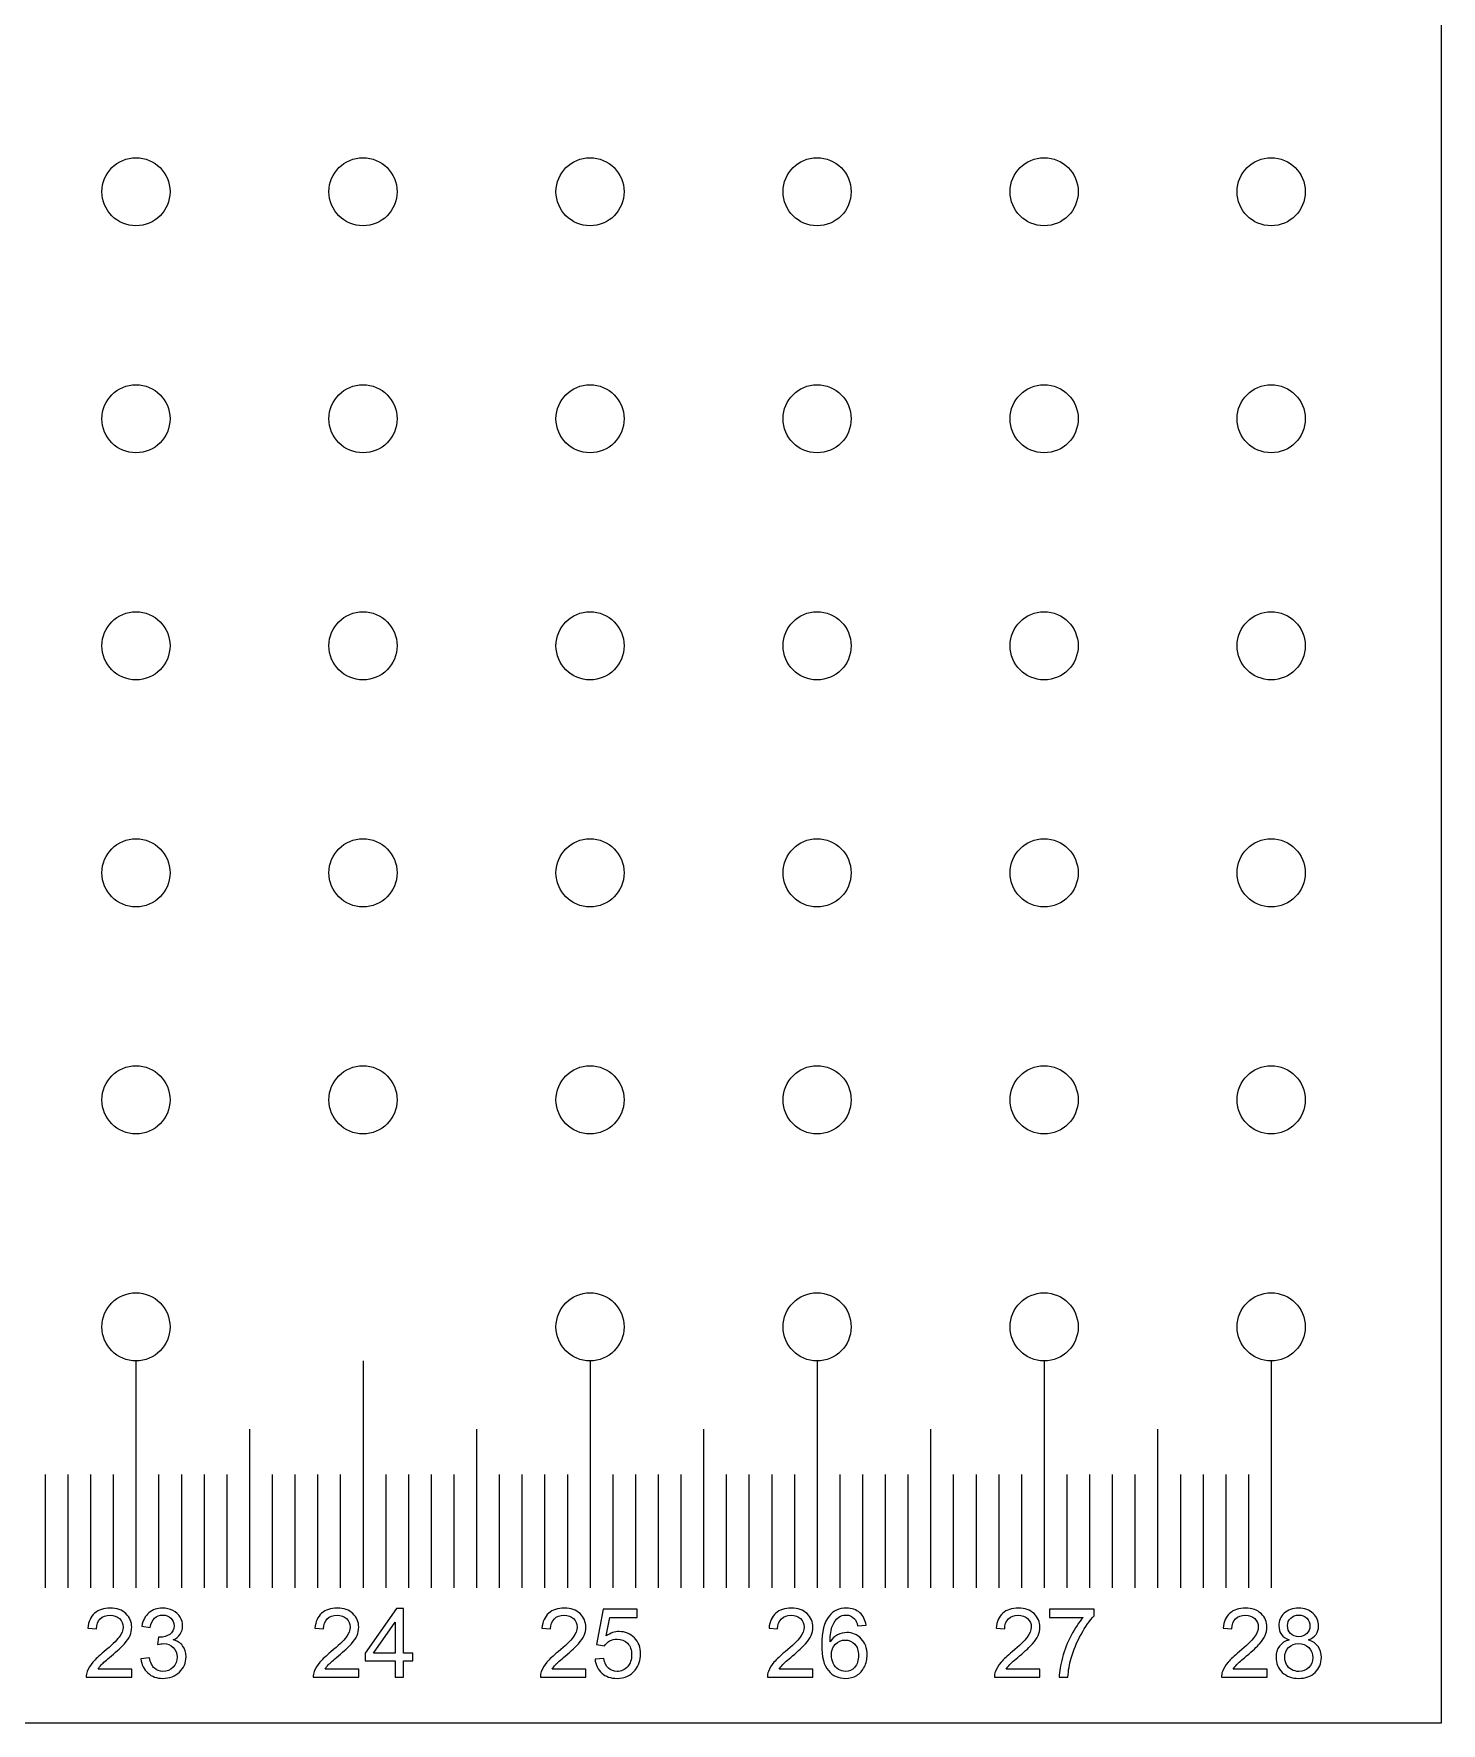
# Model space of a CAD drawing. Header units: millimetres. Extents: x -343 to 152, y -236 to 152.
# Drawn here: x 90.4 to 152.4, y -152.6 to -78.2 of the extents above; entities that cross this region are included whole.
import ezdxf

# ---------------------------------------------------------------- set-up
doc = ezdxf.new("R2010")
doc.units = ezdxf.units.MM
doc.header["$MEASUREMENT"] = 0
doc.layers.add('Layer 1', color=7, linetype='Continuous')

msp = doc.modelspace()

# ---------------------------------------------------------------- linework, layer by layer
at = {"layer": 'Layer 1', "color": 1, "lineweight": 20}
for points, knots in [([(-152.5693, -152.5693), (-152.5693, -152.5693), (152.4307, -152.5693), (152.4307, -152.5693), (152.4307, -152.5693), (152.4307, 152.4307), (152.4307, 152.4307), (152.4307, 152.4307), (-152.5693, 152.4307), (-152.5693, 152.4307), (-152.5693, 152.4307), (-152.5693, -152.5693), (-152.5693, -152.5693)], [0, 0, 0, 0, 0.25, 0.25, 0.25, 0.5, 0.5, 0.5, 0.75, 0.75, 0.75, 1, 1, 1, 1]), ([(94.759, -150.1883), (94.759, -150.1883), (94.759, -150.5439), (94.759, -150.5439), (94.759, -150.5439), (92.7524, -150.5439), (92.7524, -150.5439), (92.7495, -150.4544), (92.7645, -150.3683), (92.7961, -150.2851), (92.8476, -150.1489), (92.9302, -150.0141), (93.0439, -149.8822), (93.1575, -149.7503), (93.3197, -149.5979), (93.5307, -149.425), (93.8587, -149.1548), (94.0817, -148.9409), (94.198, -148.7828), (94.3152, -148.6249), (94.3738, -148.4752), (94.3738, -148.3341), (94.3738, -148.1867), (94.3208, -148.0626), (94.2151, -147.961), (94.1091, -147.86), (93.971, -147.8092), (93.8009, -147.8092), (93.6209, -147.8092), (93.477, -147.8629), (93.3691, -147.9701), (93.2611, -148.0766), (93.2067, -148.2248), (93.2054, -148.4146), (93.2054, -148.4146), (92.8244, -148.3765), (92.8244, -148.3765), (92.8504, -148.0915), (92.9492, -147.8741), (93.1201, -147.7245), (93.2914, -147.575), (93.5207, -147.5002), (93.8094, -147.5002), (94.1, -147.5002), (94.3308, -147.5806), (94.5001, -147.7422), (94.6701, -147.9037), (94.7548, -148.1042), (94.7548, -148.3426), (94.7548, -148.464), (94.73, -148.5833), (94.6799, -148.7004), (94.6306, -148.8181), (94.548, -148.9417), (94.433, -149.0714), (94.3174, -149.2006), (94.1262, -149.3791), (93.8595, -149.6048), (93.6358, -149.7926), (93.4919, -149.9196), (93.4284, -149.9865), (93.3649, -150.0535), (93.3126, -150.1206), (93.2709, -150.1883), (93.2709, -150.1883), (94.759, -150.1883), (94.759, -150.1883)], [0, 0, 0, 0, 0.0454545, 0.0454545, 0.0454545, 0.0909091, 0.0909091, 0.0909091, 0.1363636, 0.1363636, 0.1363636, 0.1818182, 0.1818182, 0.1818182, 0.2272727, 0.2272727, 0.2272727, 0.2727273, 0.2727273, 0.2727273, 0.3181818, 0.3181818, 0.3181818, 0.3636364, 0.3636364, 0.3636364, 0.4090909, 0.4090909, 0.4090909, 0.4545455, 0.4545455, 0.4545455, 0.5, 0.5, 0.5, 0.5454545, 0.5454545, 0.5454545, 0.5909091, 0.5909091, 0.5909091, 0.6363636, 0.6363636, 0.6363636, 0.6818182, 0.6818182, 0.6818182, 0.7272727, 0.7272727, 0.7272727, 0.7727273, 0.7727273, 0.7727273, 0.8181818, 0.8181818, 0.8181818, 0.8636364, 0.8636364, 0.8636364, 0.9090909, 0.9090909, 0.9090909, 0.9545455, 0.9545455, 0.9545455, 1, 1, 1, 1]), ([(95.1618, -149.7396), (95.1618, -149.7396), (95.5343, -149.6888), (95.5343, -149.6888), (95.5774, -149.9004), (95.6493, -150.0528), (95.7516, -150.146), (95.854, -150.2391), (95.9795, -150.2857), (96.1284, -150.2857), (96.3048, -150.2857), (96.4537, -150.2251), (96.5737, -150.1036), (96.6936, -149.9823), (96.7535, -149.8321), (96.7535, -149.6529), (96.7535, -149.482), (96.6979, -149.341), (96.5856, -149.2296), (96.4741, -149.1187), (96.3324, -149.063), (96.1595, -149.063), (96.0889, -149.063), (96.0014, -149.0772), (95.8964, -149.1046), (95.8964, -149.1046), (95.9379, -148.7786), (95.9379, -148.7786), (95.9626, -148.7815), (95.9831, -148.7828), (95.998, -148.7828), (96.1573, -148.7828), (96.2999, -148.7412), (96.4276, -148.6588), (96.5546, -148.5761), (96.6181, -148.4491), (96.6181, -148.2778), (96.6181, -148.1416), (96.5715, -148.0287), (96.4791, -147.9391), (96.3866, -147.8495), (96.2674, -147.805), (96.1214, -147.805), (95.976, -147.805), (95.8554, -147.8509), (95.7587, -147.9426), (95.662, -148.0343), (95.6, -148.1719), (95.5724, -148.3553), (95.5724, -148.3553), (95.1999, -148.2876), (95.1999, -148.2876), (95.2458, -148.0378), (95.3488, -147.8438), (95.5103, -147.7063), (95.6712, -147.5686), (95.8724, -147.5002), (96.1123, -147.5002), (96.2774, -147.5002), (96.4298, -147.5354), (96.5687, -147.6067), (96.7084, -147.6773), (96.815, -147.774), (96.8884, -147.8961), (96.9624, -148.0188), (96.9991, -148.1486), (96.9991, -148.2862), (96.9991, -148.4168), (96.9639, -148.5353), (96.8939, -148.6425), (96.8235, -148.7497), (96.719, -148.8351), (96.5814, -148.8986), (96.7607, -148.9395), (96.8997, -149.0256), (96.9991, -149.1561), (97.0978, -149.286), (97.1472, -149.4497), (97.1472, -149.6451), (97.1472, -149.9096), (97.0506, -150.1347), (96.858, -150.3189), (96.6646, -150.503), (96.4205, -150.5947), (96.1257, -150.5947), (95.8597, -150.5947), (95.6389, -150.515), (95.4631, -150.3563), (95.2868, -150.1975), (95.1866, -149.9923), (95.1618, -149.7396)], [0, 0, 0, 0, 0.0333333, 0.0333333, 0.0333333, 0.0666667, 0.0666667, 0.0666667, 0.1, 0.1, 0.1, 0.1333333, 0.1333333, 0.1333333, 0.1666667, 0.1666667, 0.1666667, 0.2, 0.2, 0.2, 0.2333333, 0.2333333, 0.2333333, 0.2666667, 0.2666667, 0.2666667, 0.3, 0.3, 0.3, 0.3333333, 0.3333333, 0.3333333, 0.3666667, 0.3666667, 0.3666667, 0.4, 0.4, 0.4, 0.4333333, 0.4333333, 0.4333333, 0.4666667, 0.4666667, 0.4666667, 0.5, 0.5, 0.5, 0.5333333, 0.5333333, 0.5333333, 0.5666667, 0.5666667, 0.5666667, 0.6, 0.6, 0.6, 0.6333333, 0.6333333, 0.6333333, 0.6666667, 0.6666667, 0.6666667, 0.7, 0.7, 0.7, 0.7333333, 0.7333333, 0.7333333, 0.7666667, 0.7666667, 0.7666667, 0.8, 0.8, 0.8, 0.8333333, 0.8333333, 0.8333333, 0.8666667, 0.8666667, 0.8666667, 0.9, 0.9, 0.9, 0.9333333, 0.9333333, 0.9333333, 0.9666667, 0.9666667, 0.9666667, 1, 1, 1, 1]), ([(104.7589, -150.1883), (104.7589, -150.1883), (104.7589, -150.5439), (104.7589, -150.5439), (104.7589, -150.5439), (102.7525, -150.5439), (102.7525, -150.5439), (102.7496, -150.4544), (102.7644, -150.3683), (102.7962, -150.2851), (102.8477, -150.1489), (102.9303, -150.0141), (103.0438, -149.8822), (103.1574, -149.7503), (103.3196, -149.5979), (103.5306, -149.425), (103.8588, -149.1548), (104.0816, -148.9409), (104.1981, -148.7828), (104.3153, -148.6249), (104.3737, -148.4752), (104.3737, -148.3341), (104.3737, -148.1867), (104.3209, -148.0626), (104.2151, -147.961), (104.1092, -147.86), (103.9709, -147.8092), (103.8008, -147.8092), (103.621, -147.8092), (103.4771, -147.8629), (103.369, -147.9701), (103.2612, -148.0766), (103.2068, -148.2248), (103.2053, -148.4146), (103.2053, -148.4146), (102.8243, -148.3765), (102.8243, -148.3765), (102.8505, -148.0915), (102.9493, -147.8741), (103.12, -147.7245), (103.2915, -147.575), (103.5208, -147.5002), (103.8093, -147.5002), (104.1001, -147.5002), (104.3307, -147.5806), (104.5, -147.7422), (104.6702, -147.9037), (104.7547, -148.1042), (104.7547, -148.3426), (104.7547, -148.464), (104.7301, -148.5833), (104.68, -148.7004), (104.6305, -148.8181), (104.5481, -148.9417), (104.433, -149.0714), (104.3173, -149.2006), (104.1262, -149.3791), (103.8595, -149.6048), (103.6357, -149.7926), (103.4918, -149.9196), (103.4283, -149.9865), (103.3648, -150.0535), (103.3127, -150.1206), (103.271, -150.1883), (103.271, -150.1883), (104.7589, -150.1883), (104.7589, -150.1883)], [0, 0, 0, 0, 0.0454545, 0.0454545, 0.0454545, 0.0909091, 0.0909091, 0.0909091, 0.1363636, 0.1363636, 0.1363636, 0.1818182, 0.1818182, 0.1818182, 0.2272727, 0.2272727, 0.2272727, 0.2727273, 0.2727273, 0.2727273, 0.3181818, 0.3181818, 0.3181818, 0.3636364, 0.3636364, 0.3636364, 0.4090909, 0.4090909, 0.4090909, 0.4545455, 0.4545455, 0.4545455, 0.5, 0.5, 0.5, 0.5454545, 0.5454545, 0.5454545, 0.5909091, 0.5909091, 0.5909091, 0.6363636, 0.6363636, 0.6363636, 0.6818182, 0.6818182, 0.6818182, 0.7272727, 0.7272727, 0.7272727, 0.7727273, 0.7727273, 0.7727273, 0.8181818, 0.8181818, 0.8181818, 0.8636364, 0.8636364, 0.8636364, 0.9090909, 0.9090909, 0.9090909, 0.9545455, 0.9545455, 0.9545455, 1, 1, 1, 1]), ([(106.3515, -150.5439), (106.3515, -150.5439), (106.3515, -149.82), (106.3515, -149.82), (106.3515, -149.82), (105.0349, -149.82), (105.0349, -149.82), (105.0349, -149.82), (105.0349, -149.4771), (105.0349, -149.4771), (105.0349, -149.4771), (106.4192, -147.5129), (106.4192, -147.5129), (106.4192, -147.5129), (106.724, -147.5129), (106.724, -147.5129), (106.724, -147.5129), (106.724, -149.4771), (106.724, -149.4771), (106.724, -149.4771), (107.1346, -149.4771), (107.1346, -149.4771), (107.1346, -149.4771), (107.1346, -149.82), (107.1346, -149.82), (107.1346, -149.82), (106.724, -149.82), (106.724, -149.82), (106.724, -149.82), (106.724, -150.5439), (106.724, -150.5439), (106.724, -150.5439), (106.3515, -150.5439), (106.3515, -150.5439)], [0, 0, 0, 0, 0.0909091, 0.0909091, 0.0909091, 0.1818182, 0.1818182, 0.1818182, 0.2727273, 0.2727273, 0.2727273, 0.3636364, 0.3636364, 0.3636364, 0.4545455, 0.4545455, 0.4545455, 0.5454545, 0.5454545, 0.5454545, 0.6363636, 0.6363636, 0.6363636, 0.7272727, 0.7272727, 0.7272727, 0.8181818, 0.8181818, 0.8181818, 0.9090909, 0.9090909, 0.9090909, 1, 1, 1, 1]), ([(114.759, -150.1883), (114.759, -150.1883), (114.759, -150.5439), (114.759, -150.5439), (114.759, -150.5439), (112.7525, -150.5439), (112.7525, -150.5439), (112.7495, -150.4544), (112.7645, -150.3683), (112.7961, -150.2851), (112.8476, -150.1489), (112.9303, -150.0141), (113.0439, -149.8822), (113.1575, -149.7503), (113.3197, -149.5979), (113.5307, -149.425), (113.8587, -149.1548), (114.0817, -148.9409), (114.198, -148.7828), (114.3152, -148.6249), (114.3738, -148.4752), (114.3738, -148.3341), (114.3738, -148.1867), (114.3208, -148.0626), (114.215, -147.961), (114.1091, -147.86), (113.971, -147.8092), (113.8009, -147.8092), (113.6209, -147.8092), (113.477, -147.8629), (113.3691, -147.9701), (113.2611, -148.0766), (113.2067, -148.2248), (113.2054, -148.4146), (113.2054, -148.4146), (112.8244, -148.3765), (112.8244, -148.3765), (112.8505, -148.0915), (112.9492, -147.8741), (113.1201, -147.7245), (113.2914, -147.575), (113.5207, -147.5002), (113.8094, -147.5002), (114.1, -147.5002), (114.3308, -147.5806), (114.5001, -147.7422), (114.6702, -147.9037), (114.7548, -148.1042), (114.7548, -148.3426), (114.7548, -148.464), (114.7301, -148.5833), (114.6799, -148.7004), (114.6305, -148.8181), (114.548, -148.9417), (114.4331, -149.0714), (114.3174, -149.2006), (114.1261, -149.3791), (113.8594, -149.6048), (113.6358, -149.7926), (113.4919, -149.9196), (113.4284, -149.9865), (113.3649, -150.0535), (113.3126, -150.1206), (113.2709, -150.1883), (113.2709, -150.1883), (114.759, -150.1883), (114.759, -150.1883)], [0, 0, 0, 0, 0.0454545, 0.0454545, 0.0454545, 0.0909091, 0.0909091, 0.0909091, 0.1363636, 0.1363636, 0.1363636, 0.1818182, 0.1818182, 0.1818182, 0.2272727, 0.2272727, 0.2272727, 0.2727273, 0.2727273, 0.2727273, 0.3181818, 0.3181818, 0.3181818, 0.3636364, 0.3636364, 0.3636364, 0.4090909, 0.4090909, 0.4090909, 0.4545455, 0.4545455, 0.4545455, 0.5, 0.5, 0.5, 0.5454545, 0.5454545, 0.5454545, 0.5909091, 0.5909091, 0.5909091, 0.6363636, 0.6363636, 0.6363636, 0.6818182, 0.6818182, 0.6818182, 0.7272727, 0.7272727, 0.7272727, 0.7727273, 0.7727273, 0.7727273, 0.8181818, 0.8181818, 0.8181818, 0.8636364, 0.8636364, 0.8636364, 0.9090909, 0.9090909, 0.9090909, 0.9545455, 0.9545455, 0.9545455, 1, 1, 1, 1]), ([(115.1619, -149.748), (115.1619, -149.748), (115.5513, -149.7184), (115.5513, -149.7184), (115.5803, -149.9083), (115.6473, -150.0508), (115.7516, -150.1467), (115.8561, -150.242), (115.9838, -150.2899), (116.1341, -150.2899), (116.3155, -150.2899), (116.4671, -150.2222), (116.5905, -150.0874), (116.7133, -149.9519), (116.7748, -149.7728), (116.7748, -149.5498), (116.7748, -149.3374), (116.7161, -149.1703), (116.5983, -149.0475), (116.4806, -148.9248), (116.3246, -148.8633), (116.1306, -148.8633), (116.0099, -148.8633), (115.902, -148.8909), (115.806, -148.9459), (115.7108, -149.001), (115.636, -149.0721), (115.581, -149.1596), (115.581, -149.1596), (115.2296, -149.1088), (115.2296, -149.1088), (115.2296, -149.1088), (115.5217, -147.551), (115.5217, -147.551), (115.5217, -147.551), (117.0245, -147.551), (117.0245, -147.551), (117.0245, -147.551), (117.0245, -147.9066), (117.0245, -147.9066), (117.0245, -147.9066), (115.8187, -147.9066), (115.8187, -147.9066), (115.8187, -147.9066), (115.6572, -148.7243), (115.6572, -148.7243), (115.8385, -148.5966), (116.029, -148.5331), (116.228, -148.5331), (116.4918, -148.5331), (116.7148, -148.6249), (116.8961, -148.8082), (117.0775, -148.9917), (117.1685, -149.2273), (117.1685, -149.5152), (117.1685, -149.7898), (117.0887, -150.0268), (116.9292, -150.2264), (116.7353, -150.4719), (116.47, -150.5947), (116.1341, -150.5947), (115.859, -150.5947), (115.6346, -150.5172), (115.4602, -150.3626), (115.286, -150.2082), (115.1866, -150.0034), (115.1619, -149.748)], [0, 0, 0, 0, 0.0454545, 0.0454545, 0.0454545, 0.0909091, 0.0909091, 0.0909091, 0.1363636, 0.1363636, 0.1363636, 0.1818182, 0.1818182, 0.1818182, 0.2272727, 0.2272727, 0.2272727, 0.2727273, 0.2727273, 0.2727273, 0.3181818, 0.3181818, 0.3181818, 0.3636364, 0.3636364, 0.3636364, 0.4090909, 0.4090909, 0.4090909, 0.4545455, 0.4545455, 0.4545455, 0.5, 0.5, 0.5, 0.5454545, 0.5454545, 0.5454545, 0.5909091, 0.5909091, 0.5909091, 0.6363636, 0.6363636, 0.6363636, 0.6818182, 0.6818182, 0.6818182, 0.7272727, 0.7272727, 0.7272727, 0.7727273, 0.7727273, 0.7727273, 0.8181818, 0.8181818, 0.8181818, 0.8636364, 0.8636364, 0.8636364, 0.9090909, 0.9090909, 0.9090909, 0.9545455, 0.9545455, 0.9545455, 1, 1, 1, 1]), ([(124.7589, -150.1883), (124.7589, -150.1883), (124.7589, -150.5439), (124.7589, -150.5439), (124.7589, -150.5439), (122.7524, -150.5439), (122.7524, -150.5439), (122.7496, -150.4544), (122.7644, -150.3683), (122.7962, -150.2851), (122.8477, -150.1489), (122.9302, -150.0141), (123.0438, -149.8822), (123.1574, -149.7503), (123.3196, -149.5979), (123.5306, -149.425), (123.8588, -149.1548), (124.0816, -148.9409), (124.1981, -148.7828), (124.3153, -148.6249), (124.3737, -148.4752), (124.3737, -148.3341), (124.3737, -148.1867), (124.3209, -148.0626), (124.2151, -147.961), (124.1092, -147.86), (123.9709, -147.8092), (123.8009, -147.8092), (123.6209, -147.8092), (123.4771, -147.8629), (123.3691, -147.9701), (123.2612, -148.0766), (123.2068, -148.2248), (123.2053, -148.4146), (123.2053, -148.4146), (122.8243, -148.3765), (122.8243, -148.3765), (122.8504, -148.0915), (122.9493, -147.8741), (123.12, -147.7245), (123.2915, -147.575), (123.5208, -147.5002), (123.8093, -147.5002), (124.1001, -147.5002), (124.3307, -147.5806), (124.5, -147.7422), (124.6701, -147.9037), (124.7547, -148.1042), (124.7547, -148.3426), (124.7547, -148.464), (124.73, -148.5833), (124.68, -148.7004), (124.6306, -148.8181), (124.548, -148.9417), (124.433, -149.0714), (124.3173, -149.2006), (124.1262, -149.3791), (123.8595, -149.6048), (123.6358, -149.7926), (123.4918, -149.9196), (123.4283, -149.9865), (123.3648, -150.0535), (123.3127, -150.1206), (123.271, -150.1883), (123.271, -150.1883), (124.7589, -150.1883), (124.7589, -150.1883)], [0, 0, 0, 0, 0.0454545, 0.0454545, 0.0454545, 0.0909091, 0.0909091, 0.0909091, 0.1363636, 0.1363636, 0.1363636, 0.1818182, 0.1818182, 0.1818182, 0.2272727, 0.2272727, 0.2272727, 0.2727273, 0.2727273, 0.2727273, 0.3181818, 0.3181818, 0.3181818, 0.3636364, 0.3636364, 0.3636364, 0.4090909, 0.4090909, 0.4090909, 0.4545455, 0.4545455, 0.4545455, 0.5, 0.5, 0.5, 0.5454545, 0.5454545, 0.5454545, 0.5909091, 0.5909091, 0.5909091, 0.6363636, 0.6363636, 0.6363636, 0.6818182, 0.6818182, 0.6818182, 0.7272727, 0.7272727, 0.7272727, 0.7727273, 0.7727273, 0.7727273, 0.8181818, 0.8181818, 0.8181818, 0.8636364, 0.8636364, 0.8636364, 0.9090909, 0.9090909, 0.9090909, 0.9545455, 0.9545455, 0.9545455, 1, 1, 1, 1]), ([(127.0964, -148.2537), (127.0964, -148.2537), (126.7281, -148.2833), (126.7281, -148.2833), (126.6951, -148.1374), (126.6477, -148.0307), (126.5864, -147.9645), (126.4854, -147.858), (126.3606, -147.805), (126.2125, -147.805), (126.0931, -147.805), (125.9873, -147.8382), (125.8964, -147.9045), (125.7792, -147.9899), (125.6875, -148.114), (125.619, -148.2778), (125.5513, -148.4422), (125.516, -148.6757), (125.5132, -148.9783), (125.6029, -148.8421), (125.7129, -148.7405), (125.8427, -148.675), (125.9726, -148.6087), (126.108, -148.5754), (126.2506, -148.5754), (126.4988, -148.5754), (126.7105, -148.6672), (126.8856, -148.85), (127.0598, -149.0326), (127.1472, -149.2684), (127.1472, -149.5582), (127.1472, -149.7487), (127.1064, -149.9252), (127.0245, -150.0889), (126.942, -150.2525), (126.8297, -150.3775), (126.6858, -150.4642), (126.5427, -150.5511), (126.3796, -150.5947), (126.1976, -150.5947), (125.8879, -150.5947), (125.6345, -150.4804), (125.4385, -150.2525), (125.243, -150.0246), (125.1449, -149.6487), (125.1449, -149.1251), (125.1449, -148.5395), (125.2535, -148.1134), (125.4701, -147.8473), (125.6593, -147.6159), (125.9139, -147.5002), (126.235, -147.5002), (126.4734, -147.5002), (126.6697, -147.5673), (126.8221, -147.7005), (126.9745, -147.834), (127.0661, -148.018), (127.0964, -148.2537)], [0, 0, 0, 0, 0.0526316, 0.0526316, 0.0526316, 0.1052632, 0.1052632, 0.1052632, 0.1578947, 0.1578947, 0.1578947, 0.2105263, 0.2105263, 0.2105263, 0.2631579, 0.2631579, 0.2631579, 0.3157895, 0.3157895, 0.3157895, 0.3684211, 0.3684211, 0.3684211, 0.4210526, 0.4210526, 0.4210526, 0.4736842, 0.4736842, 0.4736842, 0.5263158, 0.5263158, 0.5263158, 0.5789474, 0.5789474, 0.5789474, 0.6315789, 0.6315789, 0.6315789, 0.6842105, 0.6842105, 0.6842105, 0.7368421, 0.7368421, 0.7368421, 0.7894737, 0.7894737, 0.7894737, 0.8421053, 0.8421053, 0.8421053, 0.8947368, 0.8947368, 0.8947368, 0.9473684, 0.9473684, 0.9473684, 1, 1, 1, 1]), ([(134.759, -150.1883), (134.759, -150.1883), (134.759, -150.5439), (134.759, -150.5439), (134.759, -150.5439), (132.7525, -150.5439), (132.7525, -150.5439), (132.7495, -150.4544), (132.7645, -150.3683), (132.7961, -150.2851), (132.8476, -150.1489), (132.9303, -150.0141), (133.0439, -149.8822), (133.1574, -149.7503), (133.3197, -149.5979), (133.5307, -149.425), (133.8587, -149.1548), (134.0817, -148.9409), (134.198, -148.7828), (134.3153, -148.6249), (134.3738, -148.4752), (134.3738, -148.3341), (134.3738, -148.1867), (134.3208, -148.0626), (134.215, -147.961), (134.1091, -147.86), (133.971, -147.8092), (133.8008, -147.8092), (133.621, -147.8092), (133.4771, -147.8629), (133.369, -147.9701), (133.2612, -148.0766), (133.2067, -148.2248), (133.2054, -148.4146), (133.2054, -148.4146), (132.8244, -148.3765), (132.8244, -148.3765), (132.8505, -148.0915), (132.9492, -147.8741), (133.1201, -147.7245), (133.2914, -147.575), (133.5207, -147.5002), (133.8093, -147.5002), (134.1, -147.5002), (134.3308, -147.5806), (134.5001, -147.7422), (134.6702, -147.9037), (134.7548, -148.1042), (134.7548, -148.3426), (134.7548, -148.464), (134.7301, -148.5833), (134.6799, -148.7004), (134.6305, -148.8181), (134.5481, -148.9417), (134.4331, -149.0714), (134.3173, -149.2006), (134.1261, -149.3791), (133.8594, -149.6048), (133.6357, -149.7926), (133.4918, -149.9196), (133.4283, -149.9865), (133.3648, -150.0535), (133.3126, -150.1206), (133.2709, -150.1883), (133.2709, -150.1883), (134.759, -150.1883), (134.759, -150.1883)], [0, 0, 0, 0, 0.0454545, 0.0454545, 0.0454545, 0.0909091, 0.0909091, 0.0909091, 0.1363636, 0.1363636, 0.1363636, 0.1818182, 0.1818182, 0.1818182, 0.2272727, 0.2272727, 0.2272727, 0.2727273, 0.2727273, 0.2727273, 0.3181818, 0.3181818, 0.3181818, 0.3636364, 0.3636364, 0.3636364, 0.4090909, 0.4090909, 0.4090909, 0.4545455, 0.4545455, 0.4545455, 0.5, 0.5, 0.5, 0.5454545, 0.5454545, 0.5454545, 0.5909091, 0.5909091, 0.5909091, 0.6363636, 0.6363636, 0.6363636, 0.6818182, 0.6818182, 0.6818182, 0.7272727, 0.7272727, 0.7272727, 0.7727273, 0.7727273, 0.7727273, 0.8181818, 0.8181818, 0.8181818, 0.8636364, 0.8636364, 0.8636364, 0.9090909, 0.9090909, 0.9090909, 0.9545455, 0.9545455, 0.9545455, 1, 1, 1, 1]), ([(135.1831, -147.9066), (135.1831, -147.9066), (135.1831, -147.551), (135.1831, -147.551), (135.1831, -147.551), (137.1431, -147.551), (137.1431, -147.551), (137.1431, -147.551), (137.1431, -147.8388), (137.1431, -147.8388), (136.9504, -148.0442), (136.7585, -148.3172), (136.5694, -148.6581), (136.3797, -148.9987), (136.2336, -149.3495), (136.1298, -149.7099), (136.0558, -149.9633), (136.0079, -150.242), (135.9874, -150.5439), (135.9874, -150.5439), (135.6064, -150.5439), (135.6064, -150.5439), (135.6106, -150.3055), (135.6572, -150.017), (135.7467, -149.679), (135.8363, -149.3403), (135.964, -149.0144), (136.1313, -148.7004), (136.2984, -148.3863), (136.4762, -148.1218), (136.6647, -147.9066), (136.6647, -147.9066), (135.1831, -147.9066), (135.1831, -147.9066)], [0, 0, 0, 0, 0.0909091, 0.0909091, 0.0909091, 0.1818182, 0.1818182, 0.1818182, 0.2727273, 0.2727273, 0.2727273, 0.3636364, 0.3636364, 0.3636364, 0.4545455, 0.4545455, 0.4545455, 0.5454545, 0.5454545, 0.5454545, 0.6363636, 0.6363636, 0.6363636, 0.7272727, 0.7272727, 0.7272727, 0.8181818, 0.8181818, 0.8181818, 0.9090909, 0.9090909, 0.9090909, 1, 1, 1, 1]), ([(144.7589, -150.1883), (144.7589, -150.1883), (144.7589, -150.5439), (144.7589, -150.5439), (144.7589, -150.5439), (142.7524, -150.5439), (142.7524, -150.5439), (142.7495, -150.4544), (142.7644, -150.3683), (142.7962, -150.2851), (142.8477, -150.1489), (142.9302, -150.0141), (143.0438, -149.8822), (143.1575, -149.7503), (143.3196, -149.5979), (143.5306, -149.425), (143.8588, -149.1548), (144.0816, -148.9409), (144.1981, -148.7828), (144.3152, -148.6249), (144.3737, -148.4752), (144.3737, -148.3341), (144.3737, -148.1867), (144.3209, -148.0626), (144.2151, -147.961), (144.1092, -147.86), (143.9709, -147.8092), (143.8009, -147.8092), (143.6209, -147.8092), (143.477, -147.8629), (143.3691, -147.9701), (143.2611, -148.0766), (143.2067, -148.2248), (143.2053, -148.4146), (143.2053, -148.4146), (142.8243, -148.3765), (142.8243, -148.3765), (142.8504, -148.0915), (142.9493, -147.8741), (143.12, -147.7245), (143.2915, -147.575), (143.5208, -147.5002), (143.8094, -147.5002), (144.1001, -147.5002), (144.3307, -147.5806), (144.5001, -147.7422), (144.6701, -147.9037), (144.7547, -148.1042), (144.7547, -148.3426), (144.7547, -148.464), (144.73, -148.5833), (144.6799, -148.7004), (144.6306, -148.8181), (144.548, -148.9417), (144.433, -149.0714), (144.3174, -149.2006), (144.1262, -149.3791), (143.8595, -149.6048), (143.6358, -149.7926), (143.4919, -149.9196), (143.4284, -149.9865), (143.3649, -150.0535), (143.3127, -150.1206), (143.271, -150.1883), (143.271, -150.1883), (144.7589, -150.1883), (144.7589, -150.1883)], [0, 0, 0, 0, 0.0454545, 0.0454545, 0.0454545, 0.0909091, 0.0909091, 0.0909091, 0.1363636, 0.1363636, 0.1363636, 0.1818182, 0.1818182, 0.1818182, 0.2272727, 0.2272727, 0.2272727, 0.2727273, 0.2727273, 0.2727273, 0.3181818, 0.3181818, 0.3181818, 0.3636364, 0.3636364, 0.3636364, 0.4090909, 0.4090909, 0.4090909, 0.4545455, 0.4545455, 0.4545455, 0.5, 0.5, 0.5, 0.5454545, 0.5454545, 0.5454545, 0.5909091, 0.5909091, 0.5909091, 0.6363636, 0.6363636, 0.6363636, 0.6818182, 0.6818182, 0.6818182, 0.7272727, 0.7272727, 0.7272727, 0.7727273, 0.7727273, 0.7727273, 0.8181818, 0.8181818, 0.8181818, 0.8636364, 0.8636364, 0.8636364, 0.9090909, 0.9090909, 0.9090909, 0.9545455, 0.9545455, 0.9545455, 1, 1, 1, 1]), ([(145.7355, -148.9008), (145.5809, -148.8443), (145.4666, -148.7631), (145.3919, -148.6588), (145.3177, -148.5536), (145.2803, -148.428), (145.2803, -148.282), (145.2803, -148.0612), (145.3594, -147.8763), (145.5174, -147.7259), (145.6762, -147.5757), (145.8864, -147.5002), (146.1497, -147.5002), (146.4135, -147.5002), (146.6265, -147.5771), (146.7874, -147.731), (146.9483, -147.8848), (147.0287, -148.0717), (147.0287, -148.2925), (147.0287, -148.4329), (146.9921, -148.5557), (146.9186, -148.6595), (146.8453, -148.7639), (146.7339, -148.8443), (146.5835, -148.9008), (146.7691, -148.9614), (146.9094, -149.0587), (147.0062, -149.1942), (147.1029, -149.3289), (147.1514, -149.4898), (147.1514, -149.6775), (147.1514, -149.9365), (147.0598, -150.1538), (146.877, -150.3302), (146.6935, -150.5065), (146.453, -150.5947), (146.1546, -150.5947), (145.8561, -150.5947), (145.6156, -150.5065), (145.432, -150.3294), (145.2494, -150.1524), (145.1576, -149.9315), (145.1576, -149.667), (145.1576, -149.4701), (145.2077, -149.305), (145.3079, -149.1723), (145.408, -149.0391), (145.5506, -148.9487), (145.7355, -148.9008)], [0, 0, 0, 0, 0.0625, 0.0625, 0.0625, 0.125, 0.125, 0.125, 0.1875, 0.1875, 0.1875, 0.25, 0.25, 0.25, 0.3125, 0.3125, 0.3125, 0.375, 0.375, 0.375, 0.4375, 0.4375, 0.4375, 0.5, 0.5, 0.5, 0.5625, 0.5625, 0.5625, 0.625, 0.625, 0.625, 0.6875, 0.6875, 0.6875, 0.75, 0.75, 0.75, 0.8125, 0.8125, 0.8125, 0.875, 0.875, 0.875, 0.9375, 0.9375, 0.9375, 1, 1, 1, 1]), ([(145.6613, -148.2686), (145.6613, -148.4125), (145.7072, -148.5296), (145.7983, -148.6207), (145.8899, -148.7116), (146.01, -148.7574), (146.1588, -148.7574), (146.3035, -148.7574), (146.4206, -148.7123), (146.5115, -148.622), (146.6026, -148.5318), (146.6477, -148.421), (146.6477, -148.2898), (146.6477, -148.1528), (146.6011, -148.0378), (146.5073, -147.9447), (146.4141, -147.8515), (146.2963, -147.805), (146.1546, -147.805), (146.0114, -147.805), (145.8935, -147.8509), (145.8003, -147.9418), (145.7079, -148.0329), (145.6613, -148.1416), (145.6613, -148.2686)], [0, 0, 0, 0, 0.125, 0.125, 0.125, 0.25, 0.25, 0.25, 0.375, 0.375, 0.375, 0.5, 0.5, 0.5, 0.625, 0.625, 0.625, 0.75, 0.75, 0.75, 0.875, 0.875, 0.875, 1, 1, 1, 1]), ([(106.3515, -149.4771), (106.3515, -149.4771), (106.3515, -148.1134), (106.3515, -148.1134), (106.3515, -148.1134), (105.401, -149.4771), (105.401, -149.4771), (105.401, -149.4771), (106.3515, -149.4771), (106.3515, -149.4771)], [0, 0, 0, 0, 0.3333333, 0.3333333, 0.3333333, 0.6666667, 0.6666667, 0.6666667, 1, 1, 1, 1]), ([(125.5724, -149.5618), (125.5724, -149.6902), (125.6, -149.813), (125.6544, -149.9301), (125.7087, -150.0473), (125.7849, -150.1362), (125.8815, -150.1975), (125.9788, -150.259), (126.0819, -150.2899), (126.1913, -150.2899), (126.35, -150.2899), (126.4854, -150.2264), (126.5977, -150.0994), (126.7098, -149.9724), (126.7662, -149.8003), (126.7662, -149.5823), (126.7662, -149.3727), (126.7105, -149.2076), (126.5997, -149.087), (126.489, -148.9663), (126.3479, -148.9056), (126.1764, -148.9056), (126.0085, -148.9056), (125.8653, -148.9663), (125.7482, -149.087), (125.631, -149.2076), (125.5724, -149.3657), (125.5724, -149.5618)], [0, 0, 0, 0, 0.1111111, 0.1111111, 0.1111111, 0.2222222, 0.2222222, 0.2222222, 0.3333333, 0.3333333, 0.3333333, 0.4444444, 0.4444444, 0.4444444, 0.5555556, 0.5555556, 0.5555556, 0.6666667, 0.6666667, 0.6666667, 0.7777778, 0.7777778, 0.7777778, 0.8888889, 0.8888889, 0.8888889, 1, 1, 1, 1]), ([(145.5386, -149.6698), (145.5386, -149.7764), (145.5633, -149.8787), (145.6127, -149.978), (145.662, -150.0769), (145.7368, -150.1538), (145.8371, -150.2082), (145.9365, -150.2625), (146.0438, -150.2899), (146.1573, -150.2899), (146.3366, -150.2899), (146.4833, -150.2329), (146.5984, -150.1186), (146.7134, -150.0043), (146.7705, -149.8588), (146.7705, -149.6825), (146.7705, -149.5032), (146.7112, -149.355), (146.5935, -149.238), (146.4748, -149.1209), (146.3253, -149.0622), (146.1454, -149.0622), (145.969, -149.0622), (145.8244, -149.1202), (145.7101, -149.2358), (145.5958, -149.3515), (145.5386, -149.4963), (145.5386, -149.6698)], [0, 0, 0, 0, 0.1111111, 0.1111111, 0.1111111, 0.2222222, 0.2222222, 0.2222222, 0.3333333, 0.3333333, 0.3333333, 0.4444444, 0.4444444, 0.4444444, 0.5555556, 0.5555556, 0.5555556, 0.6666667, 0.6666667, 0.6666667, 0.7777778, 0.7777778, 0.7777778, 0.8888889, 0.8888889, 0.8888889, 1, 1, 1, 1])]:
    msp.add_open_spline(points, degree=3, knots=knots, dxfattribs=at)
at = {"layer": 'Layer 1', "color": 253, "lineweight": 9}
for points in [[(94.9421, -83.6109), (94.1137, -83.6109), (93.442, -84.2826), (93.442, -85.111), (93.442, -85.9394), (94.1137, -86.6109), (94.9421, -86.6109), (95.7704, -86.6109), (96.4421, -85.9394), (96.4421, -85.111), (96.4421, -84.2826), (95.7704, -83.6109), (94.9421, -83.6109)], [(104.942, -83.6109), (104.1136, -83.6109), (103.4421, -84.2826), (103.4421, -85.111), (103.4421, -85.9394), (104.1136, -86.6109), (104.942, -86.6109), (105.7705, -86.6109), (106.442, -85.9394), (106.442, -85.111), (106.442, -84.2826), (105.7705, -83.6109), (104.942, -83.6109)], [(114.9421, -83.6109), (114.1137, -83.6109), (113.442, -84.2826), (113.442, -85.111), (113.442, -85.9394), (114.1137, -86.6109), (114.9421, -86.6109), (115.7704, -86.6109), (116.4421, -85.9394), (116.4421, -85.111), (116.4421, -84.2826), (115.7704, -83.6109), (114.9421, -83.6109)], [(124.9421, -83.6109), (124.1136, -83.6109), (123.4421, -84.2826), (123.4421, -85.111), (123.4421, -85.9394), (124.1136, -86.6109), (124.9421, -86.6109), (125.7705, -86.6109), (126.442, -85.9394), (126.442, -85.111), (126.442, -84.2826), (125.7705, -83.6109), (124.9421, -83.6109)], [(134.942, -83.6109), (134.1137, -83.6109), (133.442, -84.2826), (133.442, -85.111), (133.442, -85.9394), (134.1137, -86.6109), (134.942, -86.6109), (135.7704, -86.6109), (136.4421, -85.9394), (136.4421, -85.111), (136.4421, -84.2826), (135.7704, -83.6109), (134.942, -83.6109)], [(144.9421, -83.6109), (144.1136, -83.6109), (143.4421, -84.2826), (143.4421, -85.111), (143.4421, -85.9394), (144.1136, -86.6109), (144.9421, -86.6109), (145.7705, -86.6109), (146.442, -85.9394), (146.442, -85.111), (146.442, -84.2826), (145.7705, -83.6109), (144.9421, -83.6109)], [(94.9421, -93.611), (94.1137, -93.611), (93.442, -94.2825), (93.442, -95.1109), (93.442, -95.9394), (94.1137, -96.611), (94.9421, -96.611), (95.7704, -96.611), (96.4421, -95.9394), (96.4421, -95.1109), (96.4421, -94.2825), (95.7704, -93.611), (94.9421, -93.611)], [(104.942, -93.611), (104.1136, -93.611), (103.4421, -94.2825), (103.4421, -95.1109), (103.4421, -95.9394), (104.1136, -96.611), (104.942, -96.611), (105.7705, -96.611), (106.442, -95.9394), (106.442, -95.1109), (106.442, -94.2825), (105.7705, -93.611), (104.942, -93.611)], [(114.9421, -93.611), (114.1137, -93.611), (113.442, -94.2825), (113.442, -95.1109), (113.442, -95.9394), (114.1137, -96.611), (114.9421, -96.611), (115.7704, -96.611), (116.4421, -95.9394), (116.4421, -95.1109), (116.4421, -94.2825), (115.7704, -93.611), (114.9421, -93.611)], [(124.9421, -93.611), (124.1136, -93.611), (123.4421, -94.2825), (123.4421, -95.1109), (123.4421, -95.9394), (124.1136, -96.611), (124.9421, -96.611), (125.7705, -96.611), (126.442, -95.9394), (126.442, -95.1109), (126.442, -94.2825), (125.7705, -93.611), (124.9421, -93.611)], [(134.942, -93.611), (134.1137, -93.611), (133.442, -94.2825), (133.442, -95.1109), (133.442, -95.9394), (134.1137, -96.611), (134.942, -96.611), (135.7704, -96.611), (136.4421, -95.9394), (136.4421, -95.1109), (136.4421, -94.2825), (135.7704, -93.611), (134.942, -93.611)], [(144.9421, -93.611), (144.1136, -93.611), (143.4421, -94.2825), (143.4421, -95.1109), (143.4421, -95.9394), (144.1136, -96.611), (144.9421, -96.611), (145.7705, -96.611), (146.442, -95.9394), (146.442, -95.1109), (146.442, -94.2825), (145.7705, -93.611), (144.9421, -93.611)], [(94.9421, -103.6109), (94.1137, -103.6109), (93.442, -104.2826), (93.442, -105.111), (93.442, -105.9393), (94.1137, -106.611), (94.9421, -106.611), (95.7704, -106.611), (96.4421, -105.9393), (96.4421, -105.111), (96.4421, -104.2826), (95.7704, -103.6109), (94.9421, -103.6109)], [(104.942, -103.6109), (104.1136, -103.6109), (103.4421, -104.2826), (103.4421, -105.111), (103.4421, -105.9393), (104.1136, -106.611), (104.942, -106.611), (105.7705, -106.611), (106.442, -105.9393), (106.442, -105.111), (106.442, -104.2826), (105.7705, -103.6109), (104.942, -103.6109)], [(114.9421, -103.6109), (114.1137, -103.6109), (113.442, -104.2826), (113.442, -105.111), (113.442, -105.9393), (114.1137, -106.611), (114.9421, -106.611), (115.7704, -106.611), (116.4421, -105.9393), (116.4421, -105.111), (116.4421, -104.2826), (115.7704, -103.6109), (114.9421, -103.6109)], [(124.9421, -103.6109), (124.1136, -103.6109), (123.4421, -104.2826), (123.4421, -105.111), (123.4421, -105.9393), (124.1136, -106.611), (124.9421, -106.611), (125.7705, -106.611), (126.442, -105.9393), (126.442, -105.111), (126.442, -104.2826), (125.7705, -103.6109), (124.9421, -103.6109)], [(134.942, -103.6109), (134.1137, -103.6109), (133.442, -104.2826), (133.442, -105.111), (133.442, -105.9393), (134.1137, -106.611), (134.942, -106.611), (135.7704, -106.611), (136.4421, -105.9393), (136.4421, -105.111), (136.4421, -104.2826), (135.7704, -103.6109), (134.942, -103.6109)], [(144.9421, -103.6109), (144.1136, -103.6109), (143.4421, -104.2826), (143.4421, -105.111), (143.4421, -105.9393), (144.1136, -106.611), (144.9421, -106.611), (145.7705, -106.611), (146.442, -105.9393), (146.442, -105.111), (146.442, -104.2826), (145.7705, -103.6109), (144.9421, -103.6109)], [(94.9421, -113.611), (94.1137, -113.611), (93.442, -114.2825), (93.442, -115.1109), (93.442, -115.9394), (94.1137, -116.6109), (94.9421, -116.6109), (95.7704, -116.6109), (96.4421, -115.9394), (96.4421, -115.1109), (96.4421, -114.2825), (95.7704, -113.611), (94.9421, -113.611)], [(104.942, -113.611), (104.1136, -113.611), (103.4421, -114.2825), (103.4421, -115.1109), (103.4421, -115.9394), (104.1136, -116.6109), (104.942, -116.6109), (105.7705, -116.6109), (106.442, -115.9394), (106.442, -115.1109), (106.442, -114.2825), (105.7705, -113.611), (104.942, -113.611)], [(114.9421, -113.611), (114.1137, -113.611), (113.442, -114.2825), (113.442, -115.1109), (113.442, -115.9394), (114.1137, -116.6109), (114.9421, -116.6109), (115.7704, -116.6109), (116.4421, -115.9394), (116.4421, -115.1109), (116.4421, -114.2825), (115.7704, -113.611), (114.9421, -113.611)], [(124.9421, -113.611), (124.1136, -113.611), (123.4421, -114.2825), (123.4421, -115.1109), (123.4421, -115.9394), (124.1136, -116.6109), (124.9421, -116.6109), (125.7705, -116.6109), (126.442, -115.9394), (126.442, -115.1109), (126.442, -114.2825), (125.7705, -113.611), (124.9421, -113.611)], [(134.942, -113.611), (134.1137, -113.611), (133.442, -114.2825), (133.442, -115.1109), (133.442, -115.9394), (134.1137, -116.6109), (134.942, -116.6109), (135.7704, -116.6109), (136.4421, -115.9394), (136.4421, -115.1109), (136.4421, -114.2825), (135.7704, -113.611), (134.942, -113.611)], [(144.9421, -113.611), (144.1136, -113.611), (143.4421, -114.2825), (143.4421, -115.1109), (143.4421, -115.9394), (144.1136, -116.6109), (144.9421, -116.6109), (145.7705, -116.6109), (146.442, -115.9394), (146.442, -115.1109), (146.442, -114.2825), (145.7705, -113.611), (144.9421, -113.611)], [(94.9421, -123.6109), (94.1137, -123.6109), (93.442, -124.2826), (93.442, -125.1109), (93.442, -125.9393), (94.1137, -126.611), (94.9421, -126.611), (95.7704, -126.611), (96.4421, -125.9393), (96.4421, -125.1109), (96.4421, -124.2826), (95.7704, -123.6109), (94.9421, -123.6109)], [(104.942, -123.6109), (104.1136, -123.6109), (103.4421, -124.2826), (103.4421, -125.1109), (103.4421, -125.9393), (104.1136, -126.611), (104.942, -126.611), (105.7705, -126.611), (106.442, -125.9393), (106.442, -125.1109), (106.442, -124.2826), (105.7705, -123.6109), (104.942, -123.6109)], [(114.9421, -123.6109), (114.1137, -123.6109), (113.442, -124.2826), (113.442, -125.1109), (113.442, -125.9393), (114.1137, -126.611), (114.9421, -126.611), (115.7704, -126.611), (116.4421, -125.9393), (116.4421, -125.1109), (116.4421, -124.2826), (115.7704, -123.6109), (114.9421, -123.6109)], [(124.9421, -123.6109), (124.1136, -123.6109), (123.4421, -124.2826), (123.4421, -125.1109), (123.4421, -125.9393), (124.1136, -126.611), (124.9421, -126.611), (125.7705, -126.611), (126.442, -125.9393), (126.442, -125.1109), (126.442, -124.2826), (125.7705, -123.6109), (124.9421, -123.6109)], [(134.942, -123.6109), (134.1137, -123.6109), (133.442, -124.2826), (133.442, -125.1109), (133.442, -125.9393), (134.1137, -126.611), (134.942, -126.611), (135.7704, -126.611), (136.4421, -125.9393), (136.4421, -125.1109), (136.4421, -124.2826), (135.7704, -123.6109), (134.942, -123.6109)], [(144.9421, -123.6109), (144.1136, -123.6109), (143.4421, -124.2826), (143.4421, -125.1109), (143.4421, -125.9393), (144.1136, -126.611), (144.9421, -126.611), (145.7705, -126.611), (146.442, -125.9393), (146.442, -125.1109), (146.442, -124.2826), (145.7705, -123.6109), (144.9421, -123.6109)], [(94.9421, -133.611), (94.1137, -133.611), (93.442, -134.2825), (93.442, -135.111), (93.442, -135.9394), (94.1137, -136.6109), (94.9421, -136.6109), (95.7704, -136.6109), (96.4421, -135.9394), (96.4421, -135.111), (96.4421, -134.2825), (95.7704, -133.611), (94.9421, -133.611)], [(114.9421, -133.611), (114.1137, -133.611), (113.442, -134.2825), (113.442, -135.111), (113.442, -135.9394), (114.1137, -136.6109), (114.9421, -136.6109), (115.7704, -136.6109), (116.4421, -135.9394), (116.4421, -135.111), (116.4421, -134.2825), (115.7704, -133.611), (114.9421, -133.611)], [(124.9421, -133.611), (124.1136, -133.611), (123.4421, -134.2825), (123.4421, -135.111), (123.4421, -135.9394), (124.1136, -136.6109), (124.9421, -136.6109), (125.7705, -136.6109), (126.442, -135.9394), (126.442, -135.111), (126.442, -134.2825), (125.7705, -133.611), (124.9421, -133.611)], [(134.942, -133.611), (134.1137, -133.611), (133.442, -134.2825), (133.442, -135.111), (133.442, -135.9394), (134.1137, -136.6109), (134.942, -136.6109), (135.7704, -136.6109), (136.4421, -135.9394), (136.4421, -135.111), (136.4421, -134.2825), (135.7704, -133.611), (134.942, -133.611)], [(144.9421, -133.611), (144.1136, -133.611), (143.4421, -134.2825), (143.4421, -135.111), (143.4421, -135.9394), (144.1136, -136.6109), (144.9421, -136.6109), (145.7705, -136.6109), (146.442, -135.9394), (146.442, -135.111), (146.442, -134.2825), (145.7705, -133.611), (144.9421, -133.611)]]:
    msp.add_open_spline(points, degree=3, knots=[0, 0, 0, 0, 0.25, 0.25, 0.25, 0.5, 0.5, 0.5, 0.75, 0.75, 0.75, 1, 1, 1, 1], dxfattribs=at)
at = {"layer": 'Layer 1', "color": 1, "lineweight": 20}
for points in [[(94.9421, -136.6109), (94.9421, -136.6109), (94.9421, -146.611), (94.9421, -146.611)], [(104.942, -136.6109), (104.942, -136.6109), (104.942, -146.611), (104.942, -146.611)], [(114.9421, -136.6109), (114.9421, -136.6109), (114.9421, -146.611), (114.9421, -146.611)], [(124.9421, -136.6109), (124.9421, -136.6109), (124.9421, -146.611), (124.9421, -146.611)], [(134.942, -136.6109), (134.942, -136.6109), (134.942, -146.611), (134.942, -146.611)], [(144.9421, -136.6109), (144.9421, -136.6109), (144.9421, -146.611), (144.9421, -146.611)], [(99.942, -139.611), (99.942, -139.611), (99.942, -146.611), (99.942, -146.611)], [(109.9421, -139.611), (109.9421, -139.611), (109.9421, -146.611), (109.9421, -146.611)], [(119.942, -139.611), (119.942, -139.611), (119.942, -146.611), (119.942, -146.611)], [(129.9421, -139.611), (129.9421, -139.611), (129.9421, -146.611), (129.9421, -146.611)], [(139.942, -139.611), (139.942, -139.611), (139.942, -146.611), (139.942, -146.611)], [(90.9421, -141.611), (90.9421, -141.611), (90.9421, -146.611), (90.9421, -146.611)], [(91.942, -141.611), (91.942, -141.611), (91.942, -146.611), (91.942, -146.611)], [(92.9421, -141.611), (92.9421, -141.611), (92.9421, -146.611), (92.9421, -146.611)], [(93.942, -141.611), (93.942, -141.611), (93.942, -146.611), (93.942, -146.611)], [(95.942, -141.611), (95.942, -141.611), (95.942, -146.611), (95.942, -146.611)], [(96.9421, -141.611), (96.9421, -141.611), (96.9421, -146.611), (96.9421, -146.611)], [(97.942, -141.611), (97.942, -141.611), (97.942, -146.611), (97.942, -146.611)], [(98.9421, -141.611), (98.9421, -141.611), (98.9421, -146.611), (98.9421, -146.611)], [(100.9421, -141.611), (100.9421, -141.611), (100.9421, -146.611), (100.9421, -146.611)], [(101.942, -141.611), (101.942, -141.611), (101.942, -146.611), (101.942, -146.611)], [(102.942, -141.611), (102.942, -141.611), (102.942, -146.611), (102.942, -146.611)], [(103.9421, -141.611), (103.9421, -141.611), (103.9421, -146.611), (103.9421, -146.611)], [(105.9421, -141.611), (105.9421, -141.611), (105.9421, -146.611), (105.9421, -146.611)], [(106.942, -141.611), (106.942, -141.611), (106.942, -146.611), (106.942, -146.611)], [(107.9421, -141.611), (107.9421, -141.611), (107.9421, -146.611), (107.9421, -146.611)], [(108.942, -141.611), (108.942, -141.611), (108.942, -146.611), (108.942, -146.611)], [(110.942, -141.611), (110.942, -141.611), (110.942, -146.611), (110.942, -146.611)], [(111.9421, -141.611), (111.9421, -141.611), (111.9421, -146.611), (111.9421, -146.611)], [(112.942, -141.611), (112.942, -141.611), (112.942, -146.611), (112.942, -146.611)], [(113.9421, -141.611), (113.9421, -141.611), (113.9421, -146.611), (113.9421, -146.611)], [(115.942, -141.611), (115.942, -141.611), (115.942, -146.611), (115.942, -146.611)], [(116.9421, -141.611), (116.9421, -141.611), (116.9421, -146.611), (116.9421, -146.611)], [(117.942, -141.611), (117.942, -141.611), (117.942, -146.611), (117.942, -146.611)], [(118.9421, -141.611), (118.9421, -141.611), (118.9421, -146.611), (118.9421, -146.611)], [(120.9421, -141.611), (120.9421, -141.611), (120.9421, -146.611), (120.9421, -146.611)], [(121.942, -141.611), (121.942, -141.611), (121.942, -146.611), (121.942, -146.611)], [(122.9421, -141.611), (122.9421, -141.611), (122.9421, -146.611), (122.9421, -146.611)], [(123.942, -141.611), (123.942, -141.611), (123.942, -146.611), (123.942, -146.611)], [(125.9421, -141.611), (125.9421, -141.611), (125.9421, -146.611), (125.9421, -146.611)], [(126.942, -141.611), (126.942, -141.611), (126.942, -146.611), (126.942, -146.611)], [(127.9421, -141.611), (127.9421, -141.611), (127.9421, -146.611), (127.9421, -146.611)], [(128.942, -141.611), (128.942, -141.611), (128.942, -146.611), (128.942, -146.611)], [(130.942, -141.611), (130.942, -141.611), (130.942, -146.611), (130.942, -146.611)], [(131.9421, -141.611), (131.9421, -141.611), (131.9421, -146.611), (131.9421, -146.611)], [(132.942, -141.611), (132.942, -141.611), (132.942, -146.611), (132.942, -146.611)], [(133.9421, -141.611), (133.9421, -141.611), (133.9421, -146.611), (133.9421, -146.611)], [(135.9421, -141.611), (135.9421, -141.611), (135.9421, -146.611), (135.9421, -146.611)], [(136.942, -141.611), (136.942, -141.611), (136.942, -146.611), (136.942, -146.611)], [(137.942, -141.611), (137.942, -141.611), (137.942, -146.611), (137.942, -146.611)], [(138.9421, -141.611), (138.9421, -141.611), (138.9421, -146.611), (138.9421, -146.611)], [(140.9421, -141.611), (140.9421, -141.611), (140.9421, -146.611), (140.9421, -146.611)], [(141.942, -141.611), (141.942, -141.611), (141.942, -146.611), (141.942, -146.611)], [(142.9421, -141.611), (142.9421, -141.611), (142.9421, -146.611), (142.9421, -146.611)], [(143.942, -141.611), (143.942, -141.611), (143.942, -146.611), (143.942, -146.611)]]:
    msp.add_open_spline(points, degree=3, dxfattribs=at)

doc.saveas('drawing.dxf')
